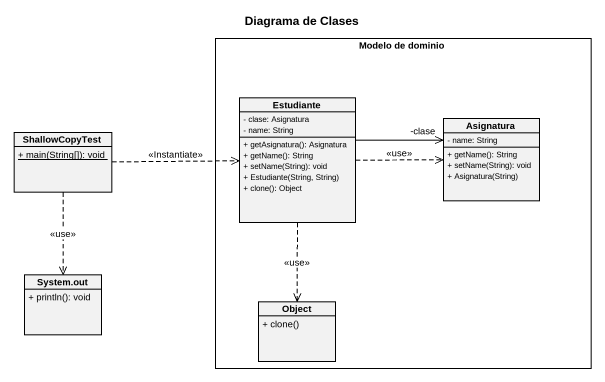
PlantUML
@startuml
title Diagrama de Clases
hide circle
hide empty members
skinparam classAttributeIconSize 0
rectangle "Modelo de dominio" as Modelo_de_dominio {
  class Estudiante {
    - clase: Asignatura
    - name: String
    + getAsignatura(): Asignatura
    + getName(): String
    + setName(String): void
    + Estudiante(String, String)
    + clone(): Object
  }
  class Asignatura {
    - name: String
    + getName(): String
    + setName(String): void
    + Asignatura(String)
  }
  class "Object" as Object_ {
    + clone()
  }
}
class ShallowCopyTest {
  {static} + main(String[]): void
}
class "System.out" as System_out {
  + println(): void
}
Estudiante -right-> "-clase" Asignatura
Estudiante .right.> Asignatura : <<use>>
Estudiante ..> Object_ : <<use>>
ShallowCopyTest .right.> Estudiante : <<Instantiate>>
ShallowCopyTest ..> System_out : <<use>>
@enduml
